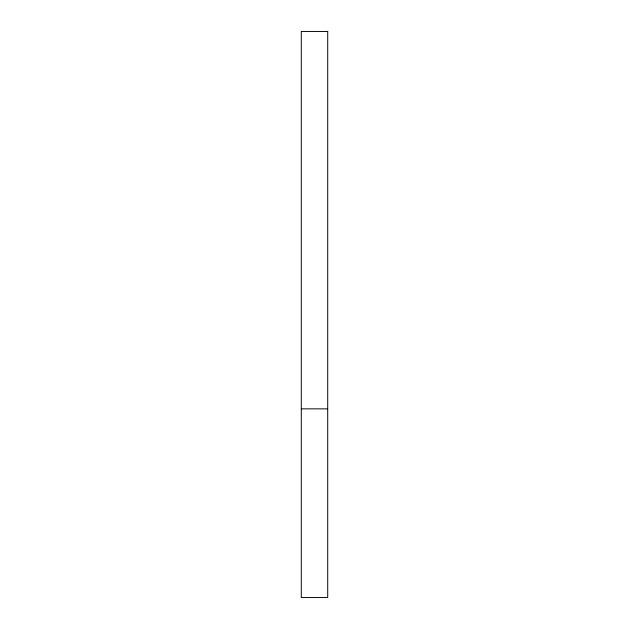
<?xml version="1.0" encoding="UTF-8"?>
<svg xmlns="http://www.w3.org/2000/svg" width="629" height="629" viewBox="0 0 629 629"><rect width="100%" height="100%" fill="white"/><g stroke="black" fill="none" stroke-linecap="round" stroke-linejoin="round"><path stroke-width="0.94" d="M301.291 408.85L327.709 408.85M327.709 31.45L301.291 31.45L301.291 597.55L327.709 597.55L327.709 31.45"/></g></svg>
